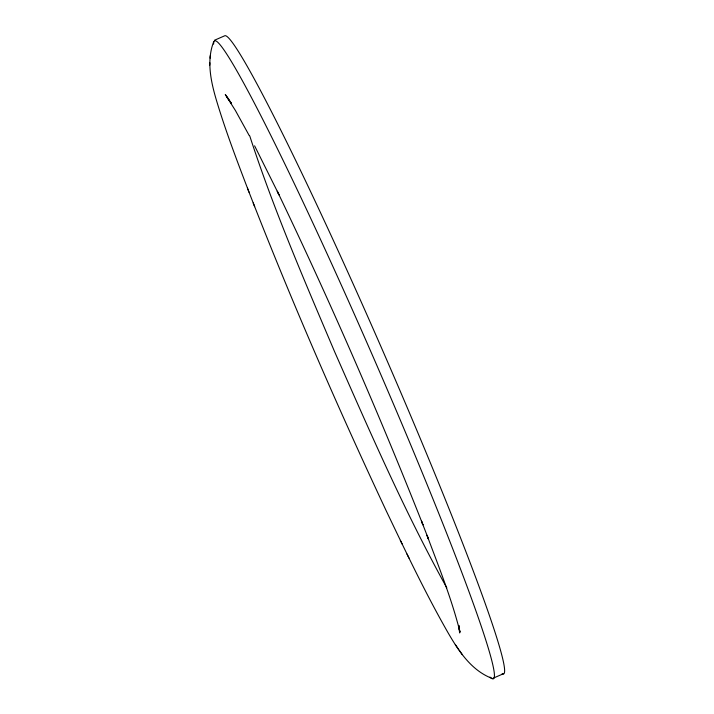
<?xml version="1.0" encoding="UTF-8"?>
<svg xmlns="http://www.w3.org/2000/svg" width="714" height="714" viewBox="0 0 714 714"><rect width="100%" height="100%" fill="white"/><g stroke="black" fill="none" stroke-linecap="round" stroke-linejoin="round"><path stroke-width="1.07" d="M249.043 192.236C237.316 161.578 225.544 130.876 216.172 99.398C210.728 80.771 206.408 60.324 213.763 41.555M459.12 626.098L459.013 628.133L459.147 625.999M209.737 65.233L209.889 62.805M210.112 58.173L210.264 55.701M214.477 40.252L224.812 35.745A348.102 18.698 66.4 0 1 384.177 354.01A348.102 18.698 66.4 0 1 502.129 673.793M493.062 678.255L503.397 673.748M491.794 678.3C471.053 670.223 458.468 650.74 447.794 632.309C425.294 592.888 405.847 551.824 386.265 510.903C336.535 404.865 289.83 297.363 247.463 188.166M228.712 99.085L226.704 96.899L231.452 103.423M231.39 103.351L225.285 94.498L235.424 110.536L249.248 135.606M455.327 644.581L458.406 649.08M459.12 650.043L462.27 654.631M446.794 587.809C404.588 511.635 369.852 431.613 334.732 352.011C304.494 280.789 273.676 209.586 249.748 135.928M254.595 145.826L279.076 194.922L277.264 191.2C329.77 300.639 378.322 411.987 422.956 524.861L421.501 521.113L428.57 539.32L426.99 535.25C438.887 567.166 451.712 598.912 459.986 632.024L458.549 625.446L459.691 632.952L459.227 626.999M400.34 540.355L402.152 544.068M407.034 554.073L408.988 558.098M253.202 202.946L254.657 206.694M213.611 44.116A348.102 18.698 66.4 0 1 369.477 348.494A348.102 18.698 66.4 0 1 489.991 677.086"/></g></svg>
